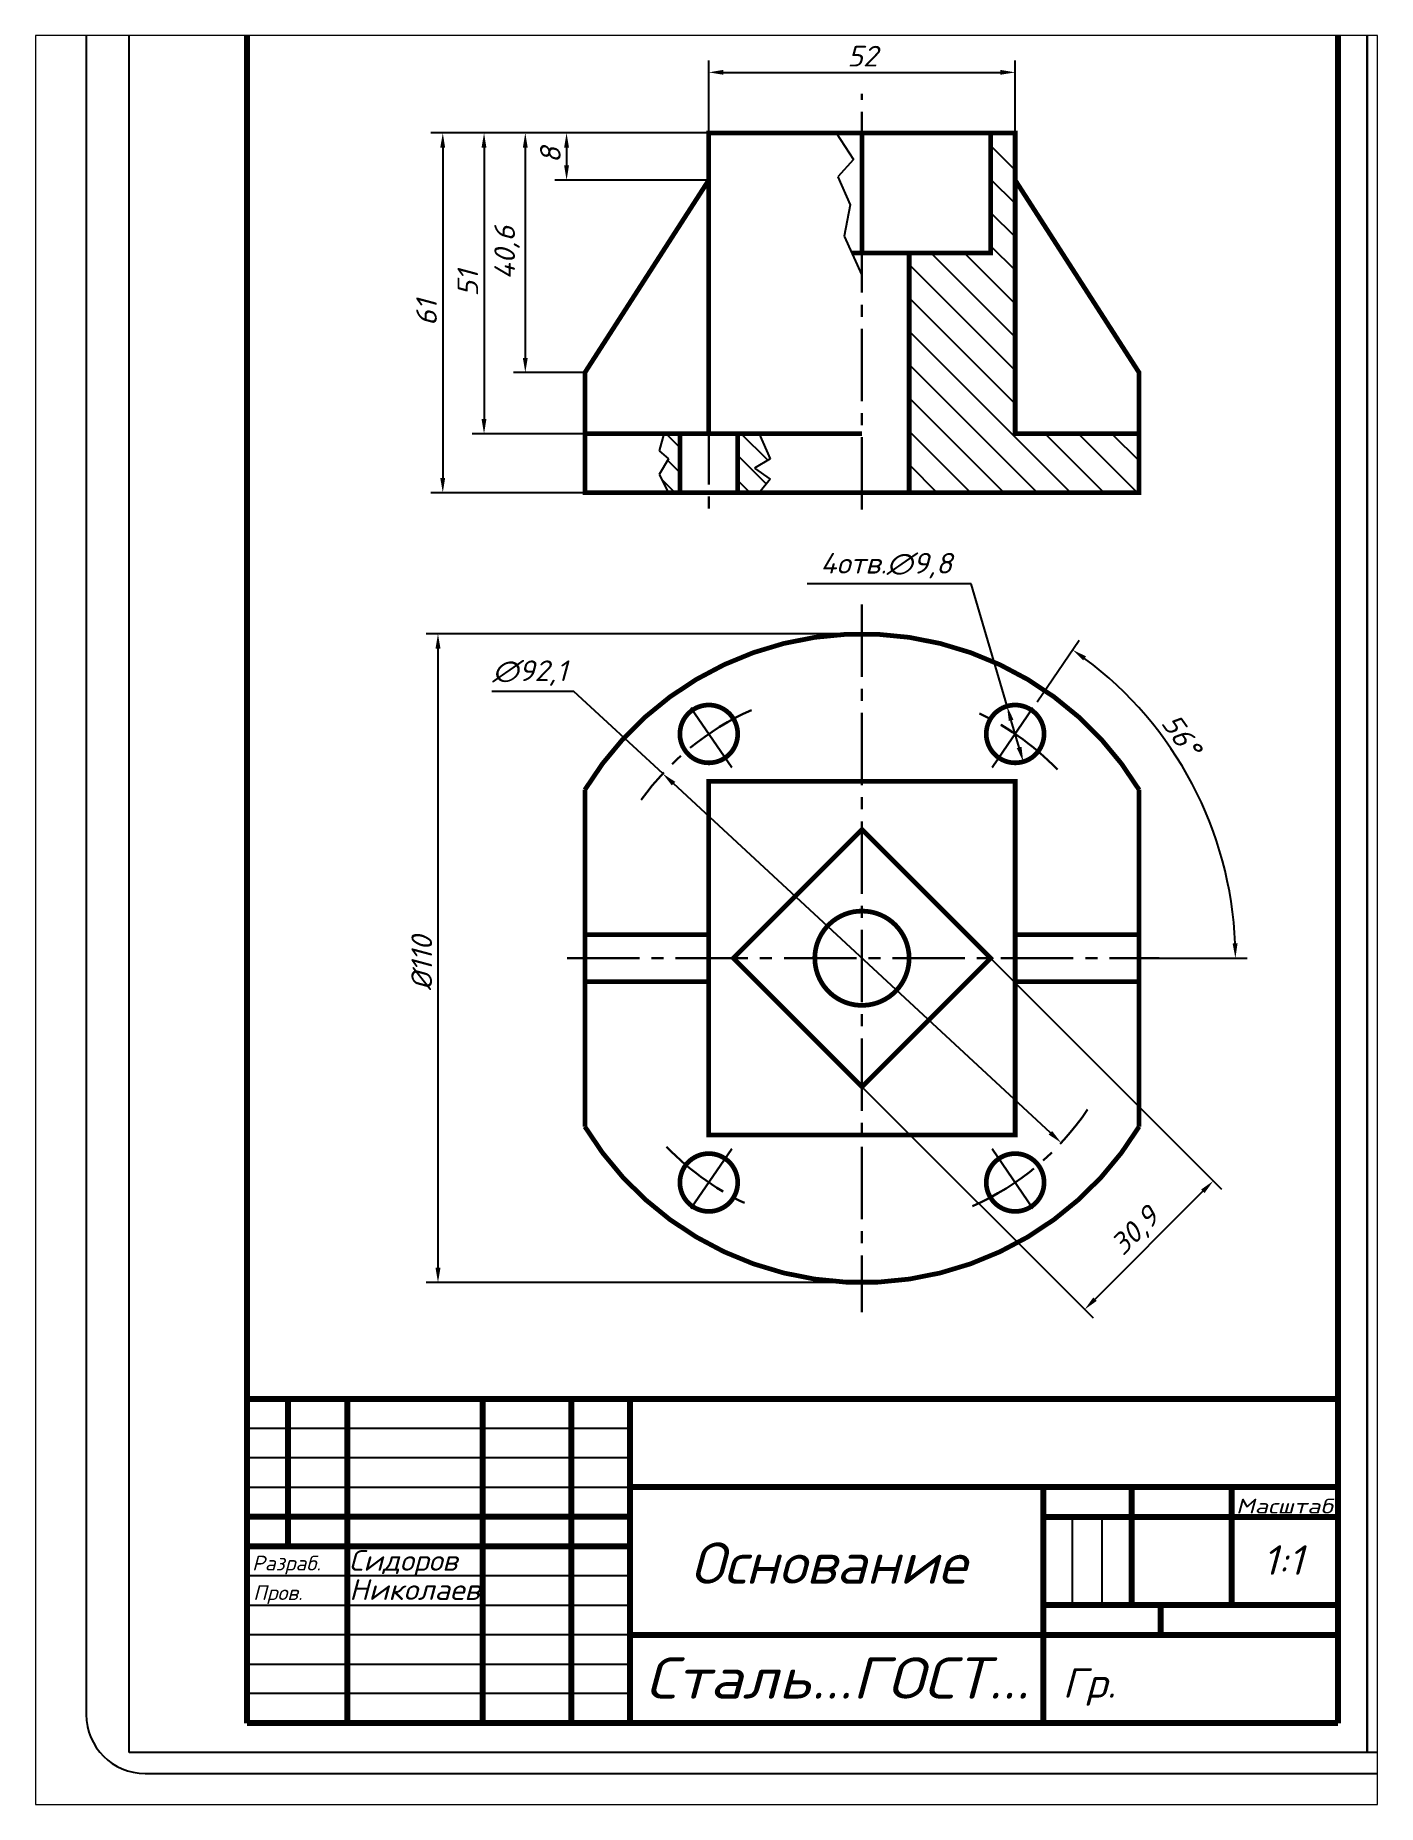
# Paper-space layout 'Layout1' of a CAD drawing. Extents: x -1 to 194, y 1 to 258.
# The model-space entities are those that its viewports show. They can reach past a viewport. Long polylines and large blocks are cut down to what shows.
import ezdxf
from ezdxf.enums import TextEntityAlignment as Align

# ---------------------------------------------------------------- set-up
doc = ezdxf.new("R2010")
doc.units = 0
doc.header["$LTSCALE"] = 12
doc.linetypes.add('CENTER2', pattern=[1.125, 0.75, -0.125, 0.125, -0.125])
doc.layers.get('0').update_dxf_attribs({"linetype": 'CONTINUOUS'})
doc.layers.get('DEFPOINTS').update_dxf_attribs({"linetype": 'CONTINUOUS'})
doc.layers.add('l2', color=6, linetype='CONTINUOUS')
doc.layers.add('ЗАДАЧА', color=4, linetype='CONTINUOUS')
for name, color, linetype, lineweight in [('OSI', 2, 'CENTER2', 30), ('OSN', 1, 'CONTINUOUS', 80), ('ГРАФИКА', 1, 'CONTINUOUS', 80)]:
    doc.layers.add(name, color=color, linetype=linetype, lineweight=lineweight)
doc.styles.add('v', font='simplex.shx', dxfattribs={"oblique": 15})
doc.dimstyles.new('dimen', dxfattribs={"dimtxt": 3.5, "dimasz": 2.5, "dimexe": 2, "dimexo": 0, "dimgap": 1, "dimtad": 1, "dimdec": 1, "dimtxsty": 'v', "dimcen": -2, "dimaunit": 1, "dimadec": 0, "dimazin": 2, "dimtfac": 1, "dimtdec": 1, "dimtmove": 0, "dimatfit": 2, "dimfxl": 1, "dimtolj": 1, "dimtzin": 0, "dimarcsym": 0})
doc.dimstyles.new('dimen$3', dxfattribs={"dimtxt": 3.5, "dimasz": 2.5, "dimexe": 2, "dimexo": 0, "dimgap": 1, "dimtad": 1, "dimtoh": 1, "dimdec": 1, "dimtxsty": 'v', "dimcen": -2, "dimaunit": 1, "dimadec": 0, "dimazin": 2, "dimtfac": 1, "dimtdec": 1, "dimtmove": 0, "dimatfit": 2, "dimfxl": 1, "dimtolj": 1, "dimtzin": 0, "dimarcsym": 0})

# ---------------------------------------------------------------- blocks, each defined once
blk = doc.blocks.new('*D0')
at = {"layer": 'DEFPOINTS', "color": 0, "transparency": 16777216}
for p in [(131.37, 193.52), (59.46, 83.52), (131.37, 83.52)]:
    blk.add_point(p, dxfattribs=at)
at = {"layer": 'ЗАДАЧА', "color": 0, "lineweight": -2, "transparency": 16777216}
for p, q in [((131.37, 193.52), (57.46, 193.52)), ((59.46, 191.02), (59.46, 86.02)), ((131.37, 83.52), (57.46, 83.52))]:
    blk.add_line(p, q, dxfattribs=at)
at = {"layer": 'ЗАДАЧА', "color": 0, "transparency": 16777216}
for points in [[(59.04, 191.02), (59.88, 191.02), (59.46, 193.52)], [(59.04, 86.02), (59.88, 86.02), (59.46, 83.52)]]:
    blk.add_solid(points, dxfattribs=at)
at = {"layer": 'ЗАДАЧА', "color": 0, "transparency": 16777216, "insert": (56.71, 137.67), "char_height": 3.5, "attachment_point": 5, "rotation": 90, "style": 'v'}
blk.add_mtext('\\A1;%%c110', dxfattribs=at)
blk = doc.blocks.new('*D1')
at = {"layer": 'DEFPOINTS', "color": 0, "transparency": 16777216}
for p in [(161.07, 182), (153.45, 170.85), (191.41, 158.67), (81.35, 138.52), (181.78, 138.52)]:
    blk.add_point(p, dxfattribs=at)
at = {"layer": 'ЗАДАЧА', "color": 0, "lineweight": -2, "transparency": 16777216}
for p, q in [((161.07, 182), (168.22, 192.47)), ((181.78, 138.52), (196.7, 138.52))]:
    blk.add_line(p, q, dxfattribs=at)
blk.add_arc((131.37, 138.52), 63.33, 2.2618, 53.402, dxfattribs=at)
at = {"layer": 'ЗАДАЧА', "color": 0, "transparency": 16777216}
for points in [[(168.88, 189.03), (169.37, 189.7), (167.09, 190.82)], [(195.07, 141.03), (194.23, 141.01), (194.7, 138.52)]]:
    blk.add_solid(points, dxfattribs=at)
at = {"layer": 'ЗАДАЧА', "color": 0, "transparency": 16777216, "insert": (185.53, 176.38), "char_height": 3.5, "attachment_point": 5, "rotation": 304.9581, "style": 'v'}
blk.add_mtext('\\A1;56°', dxfattribs=at)
blk = doc.blocks.new('*D3')
at = {"layer": 'DEFPOINTS', "color": 0, "transparency": 16777216}
for p in [(105.38, 278.46), (81.27, 270.46), (105.38, 270.46)]:
    blk.add_point(p, dxfattribs=at)
at = {"layer": 'ЗАДАЧА', "color": 0, "lineweight": -2, "transparency": 16777216}
for p, q in [((105.38, 278.46), (79.27, 278.46)), ((81.27, 275.96), (81.27, 272.96)), ((105.38, 270.46), (79.27, 270.46))]:
    blk.add_line(p, q, dxfattribs=at)
at = {"layer": 'ЗАДАЧА', "color": 0, "transparency": 16777216}
for points in [[(80.85, 275.96), (81.68, 275.96), (81.27, 278.46)], [(80.85, 272.96), (81.68, 272.96), (81.27, 270.46)]]:
    blk.add_solid(points, dxfattribs=at)
at = {"layer": 'ЗАДАЧА', "color": 0, "transparency": 16777216, "insert": (78.52, 274.71), "char_height": 3.5, "attachment_point": 5, "rotation": 90, "style": 'v'}
blk.add_mtext('\\A1;8', dxfattribs=at)
blk = doc.blocks.new('*D4')
at = {"layer": 'DEFPOINTS', "color": 0, "transparency": 16777216}
for p in [(105.38, 278.46), (74.27, 237.82), (84.37, 237.82)]:
    blk.add_point(p, dxfattribs=at)
at = {"layer": 'ЗАДАЧА', "color": 0, "lineweight": -2, "transparency": 16777216}
for p, q in [((105.38, 278.46), (72.27, 278.46)), ((74.27, 275.96), (74.27, 240.32)), ((84.37, 237.82), (72.27, 237.82))]:
    blk.add_line(p, q, dxfattribs=at)
at = {"layer": 'ЗАДАЧА', "color": 0, "transparency": 16777216}
for points in [[(73.85, 275.96), (74.68, 275.96), (74.27, 278.46)], [(73.85, 240.32), (74.68, 240.32), (74.27, 237.82)]]:
    blk.add_solid(points, dxfattribs=at)
at = {"layer": 'ЗАДАЧА', "color": 0, "transparency": 16777216, "insert": (71.18, 258.14), "char_height": 3.5, "attachment_point": 5, "rotation": 90, "style": 'v'}
blk.add_mtext('\\A1;40,6', dxfattribs=at)
blk = doc.blocks.new('*D5')
at = {"layer": 'DEFPOINTS', "color": 0, "transparency": 16777216}
for p in [(105.38, 278.46), (67.27, 227.46), (84.37, 227.46)]:
    blk.add_point(p, dxfattribs=at)
at = {"layer": 'ЗАДАЧА', "color": 0, "lineweight": -2, "transparency": 16777216}
for p, q in [((105.38, 278.46), (65.27, 278.46)), ((67.27, 275.96), (67.27, 229.96)), ((84.37, 227.46), (65.27, 227.46))]:
    blk.add_line(p, q, dxfattribs=at)
at = {"layer": 'ЗАДАЧА', "color": 0, "transparency": 16777216}
for points in [[(66.85, 275.96), (67.68, 275.96), (67.27, 278.46)], [(66.85, 229.96), (67.68, 229.96), (67.27, 227.46)]]:
    blk.add_solid(points, dxfattribs=at)
at = {"layer": 'ЗАДАЧА', "color": 0, "transparency": 16777216, "insert": (64.52, 252.96), "char_height": 3.5, "attachment_point": 5, "rotation": 90, "style": 'v'}
blk.add_mtext('\\A1;51', dxfattribs=at)
blk = doc.blocks.new('*D6')
at = {"layer": 'DEFPOINTS', "color": 0, "transparency": 16777216}
for p in [(105.38, 278.46), (60.27, 217.46), (84.37, 217.46)]:
    blk.add_point(p, dxfattribs=at)
at = {"layer": 'ЗАДАЧА', "color": 0, "lineweight": -2, "transparency": 16777216}
for p, q in [((105.38, 278.46), (58.27, 278.46)), ((60.27, 275.96), (60.27, 219.96)), ((84.37, 217.46), (58.27, 217.46))]:
    blk.add_line(p, q, dxfattribs=at)
at = {"layer": 'ЗАДАЧА', "color": 0, "transparency": 16777216}
for points in [[(59.85, 275.96), (60.68, 275.96), (60.27, 278.46)], [(59.85, 219.96), (60.68, 219.96), (60.27, 217.46)]]:
    blk.add_solid(points, dxfattribs=at)
at = {"layer": 'ЗАДАЧА', "color": 0, "transparency": 16777216, "insert": (57.52, 247.96), "char_height": 3.5, "attachment_point": 5, "rotation": 90, "style": 'v'}
blk.add_mtext('\\A1;61', dxfattribs=at)
blk = doc.blocks.new('*D7')
at = {"layer": 'DEFPOINTS', "color": 0, "transparency": 16777216}
for p in [(155.97, 181.25), (158.72, 171.85)]:
    blk.add_point(p, dxfattribs=at)
at = {"layer": 'ЗАДАЧА', "color": 0, "lineweight": -2, "transparency": 16777216}
for p, q in [((149.9, 202.01), (122.07, 202.01)), ((155.97, 181.25), (149.9, 202.01)), ((158.02, 174.25), (156.67, 178.85))]:
    blk.add_line(p, q, dxfattribs=at)
at = {"layer": 'ЗАДАЧА', "color": 0, "transparency": 16777216}
for points in [[(157.07, 178.97), (156.27, 178.74), (155.97, 181.25)], [(158.42, 174.37), (157.62, 174.14), (158.72, 171.85)]]:
    blk.add_solid(points, dxfattribs=at)
at = {"layer": 'ЗАДАЧА', "color": 0, "transparency": 16777216, "insert": (135.49, 205.09), "char_height": 3.5, "attachment_point": 5, "style": 'v'}
blk.add_mtext('\\A1;4отв.∅9,8', dxfattribs=at)
blk = doc.blocks.new('*D8')
at = {"layer": 'DEFPOINTS', "color": 0, "transparency": 16777216}
for p in [(157.35, 288.74), (105.38, 278.46), (157.35, 278.46)]:
    blk.add_point(p, dxfattribs=at)
at = {"layer": 'ЗАДАЧА', "color": 0, "lineweight": -2, "transparency": 16777216}
for p, q in [((105.38, 278.46), (105.38, 290.74)), ((107.88, 288.74), (154.85, 288.74)), ((157.35, 278.46), (157.35, 290.74))]:
    blk.add_line(p, q, dxfattribs=at)
at = {"layer": 'ЗАДАЧА', "color": 0, "transparency": 16777216}
for points in [[(107.88, 289.16), (107.88, 288.33), (105.38, 288.74)], [(154.85, 289.16), (154.85, 288.33), (157.35, 288.74)]]:
    blk.add_solid(points, dxfattribs=at)
at = {"layer": 'ЗАДАЧА', "color": 0, "transparency": 16777216, "insert": (131.45, 291.49), "char_height": 3.5, "attachment_point": 5, "style": 'v'}
blk.add_mtext('\\A1;52', dxfattribs=at)
blk = doc.blocks.new('*D9')
at = {"layer": 'DEFPOINTS', "color": 0, "transparency": 16777216}
for p in [(97.57, 169.82), (165.16, 107.22)]:
    blk.add_point(p, dxfattribs=at)
at = {"layer": 'ЗАДАЧА', "color": 0, "lineweight": -2, "transparency": 16777216}
for p, q in [((82.5, 183.77), (68.57, 183.77)), ((97.57, 169.82), (82.5, 183.77)), ((163.32, 108.92), (99.41, 168.12))]:
    blk.add_line(p, q, dxfattribs=at)
at = {"layer": 'ЗАДАЧА', "color": 0, "transparency": 16777216}
for points in [[(99.69, 168.43), (99.12, 167.81), (97.57, 169.82)], [(163.61, 109.22), (163.04, 108.61), (165.16, 107.22)]]:
    blk.add_solid(points, dxfattribs=at)
at = {"layer": 'ЗАДАЧА', "color": 0, "transparency": 16777216, "insert": (75.04, 186.86), "char_height": 3.5, "attachment_point": 5, "style": 'v'}
blk.add_mtext('\\A1;∅92,1', dxfattribs=at)
blk = doc.blocks.new('4т')
at = {"layer": 'l2', "style": 'v', "oblique": 15}
blk.add_text('Основание', height=7, dxfattribs=at).set_placement((125.65, 32.44), align=Align.CENTER)
blk.add_text('1:1', height=5, dxfattribs=at).set_placement((202.79, 36.46), align=Align.MIDDLE)
at = {"layer": 'l2', "style": 'v', "oblique": 15, "width": 0.849252}
blk.add_text('Сталь...ГОСТ...', height=7, dxfattribs=at).set_placement((94.65, 12.96), (159.76, 12.96), align=Align.FIT)
at = {"layer": 'l2', "style": 'v', "oblique": 15}
blk.add_text('Гр.', height=5, dxfattribs=at).set_placement((165.37, 13.12))
blk = doc.blocks.new('*D11')
at = {"layer": 'DEFPOINTS', "color": 0, "transparency": 16777216}
for p in [(153.18, 138.52), (131.37, 116.7), (190.95, 100.75)]:
    blk.add_point(p, dxfattribs=at)
at = {"layer": 'ЗАДАЧА', "color": 0, "lineweight": -2, "transparency": 16777216}
for p, q in [((153.18, 138.52), (192.36, 99.34)), ((131.37, 116.7), (170.55, 77.52)), ((170.9, 80.71), (189.18, 98.99))]:
    blk.add_line(p, q, dxfattribs=at)
at = {"layer": 'ЗАДАЧА', "color": 0, "transparency": 16777216}
for points in [[(188.88, 99.28), (189.47, 98.69), (190.95, 100.75)], [(170.6, 81), (171.19, 80.41), (169.13, 78.94)]]:
    blk.add_solid(points, dxfattribs=at)
at = {"layer": 'ЗАДАЧА', "color": 0, "transparency": 16777216, "insert": (177.86, 92.03), "char_height": 3.5, "attachment_point": 5, "rotation": 45, "style": 'v'}
blk.add_mtext('\\A1;30,9', dxfattribs=at)

msp = doc.modelspace()

# ---------------------------------------------------------------- hatches: boundary and pattern name
at = {"layer": 'l2'}
h = msp.add_hatch(dxfattribs=at)
h.set_pattern_fill('_USER', color=256, scale=4, angle=135, style=0, pattern_type=0)
h.set_pattern_definition([(135, (7.0716, 3.8048), (-2.828427, -2.828427), [])])
h.paths.add_polyline_path([(157.35, 270.46), (157.35, 278.46), (153.18, 278.46), (153.18, 258.1), (139.37, 258.1), (139.37, 217.46), (178.37, 217.46), (178.37, 227.46), (157.35, 227.46)])
h = msp.add_hatch(dxfattribs=at)
h.set_pattern_fill('_USER', color=256, scale=3, angle=135, style=0, pattern_type=0)
h.set_pattern_definition([(135, (20.2803, 33.7893), (-2.12132, -2.12132), [])])
h.paths.add_polyline_path([(100.49, 227.46), (97.76, 227.46), (96.96, 224.54), (98.55, 223.21), (96.96, 220.56), (98.55, 217.46), (100.49, 217.46)])
h.paths.add_polyline_path([(113.95, 227.46), (110.28, 227.46), (110.28, 217.46), (113.95, 217.46), (115.8, 219.77), (113.15, 221.62), (115.8, 223.21)])

# ---------------------------------------------------------------- linework, layer by layer
msp.add_line((217.07, 3.8), (217.07, 300.8))
for p, q in [((7.07, 3.8), (7.07, 300.8)), ((217.07, 300.8), (217.07, 3.8)), ((127.01, 278.46), (129.93, 273.97)), ((129.93, 273.97), (127.27, 271.05)), ((127.27, 271.05), (129.39, 266.27)), ((129.39, 266.27), (128.33, 260.97)), ((128.33, 260.97), (131.37, 254.33)), ((97.76, 227.46), (96.96, 224.54)), ((113.95, 227.46), (115.8, 223.21)), ((96.96, 224.54), (98.55, 223.21)), ((98.55, 223.21), (96.96, 220.56)), ((115.8, 223.21), (113.15, 221.62)), ((96.96, 220.56), (98.55, 217.46)), ((113.15, 221.62), (115.8, 219.77)), ((115.8, 219.77), (113.95, 217.46)), ((27.07, 58.8), (92.07, 58.8)), ((92.07, 53.8), (27.07, 53.8)), ((27.07, 48.8), (92.07, 48.8)), ((167.07, 28.8), (167.07, 43.8)), ((172.07, 43.8), (172.07, 28.8)), ((92.07, 33.8), (27.07, 33.8)), ((27.07, 28.8), (92.07, 28.8)), ((92.07, 23.8), (27.07, 23.8)), ((27.07, 18.8), (92.07, 18.8)), ((92.07, 13.8), (27.07, 13.8)), ((217.07, 3.8), (7.07, 3.8)), ((427.07, 3.8), (217.07, 3.8))]:
    msp.add_line(p, q, dxfattribs=at)
at = {"layer": 'OSI'}
for p, q in [((131.37, 214.59), (131.37, 285.07)), ((105.38, 231.11), (105.38, 214.13)), ((131.37, 198.52), (131.37, 78.52)), ((109.28, 170.85), (101.66, 182)), ((153.45, 170.85), (161.07, 182)), ((81.35, 138.52), (181.78, 138.52)), ((109.28, 106.19), (101.66, 95.04)), ((153.45, 106.19), (161.07, 95.04))]:
    msp.add_line(p, q, dxfattribs=at)
for start, end in [(114.0121, 144.3476), (43.9843, 65.9879), (294.0121, 326.127), (223.9843, 245.9879)]:
    msp.add_arc((131.37, 138.52), 46.06, start, end, dxfattribs=at)
at = {"layer": 'OSN'}
for p, q in [((27.07, 8.8), (27.07, 295.8)), ((27.07, 295.8), (212.07, 295.8)), ((212.07, 295.8), (212.07, 8.8)), ((27.07, 63.8), (212.07, 63.8)), ((34.07, 38.8), (34.07, 63.8)), ((44.07, 63.8), (44.07, 8.8)), ((67.07, 8.8), (67.07, 63.8)), ((82.07, 63.8), (82.07, 8.8)), ((92.07, 8.8), (92.07, 63.8)), ((212.07, 48.8), (92.07, 48.8)), ((162.07, 48.8), (162.07, 8.8)), ((177.07, 48.8), (177.07, 28.8)), ((194.07, 28.8), (194.07, 48.8)), ((92.07, 43.8), (27.07, 43.8)), ((162.07, 43.8), (212.07, 43.8)), ((27.07, 38.8), (92.07, 38.8)), ((212.07, 28.8), (162.07, 28.8)), ((182.07, 23.8), (182.07, 28.8)), ((92.07, 23.8), (212.07, 23.8)), ((212.07, 8.8), (27.07, 8.8))]:
    msp.add_line(p, q, dxfattribs=at)
at = {"layer": 'OSN', "ltscale": 12, "const_width": 0.8}
msp.add_lwpolyline([(131.37, 217.46), (84.37, 217.46), (84.37, 237.82), (105.38, 270.46), (105.38, 278.46), (157.35, 278.46), (157.35, 270.46), (178.37, 237.82), (178.37, 217.46)], close=True, dxfattribs=at)
at = {"layer": 'OSN', "const_width": 0.8}
for points in [[(153.18, 278.46), (153.18, 258.1), (129.64, 258.1)], [(131.37, 278.46), (131.37, 258.1)], [(105.38, 270.46), (105.38, 227.46)], [(139.37, 258.1), (139.37, 217.46)], [(84.37, 217.46), (84.37, 227.46), (131.37, 227.46)], [(100.49, 227.46), (100.49, 217.46)], [(110.28, 227.46), (110.28, 217.46)], [(84.37, 167.08), (84.37, 109.95)], [(178.37, 167.08), (178.37, 109.95)], [(98.37, 142.52), (84.37, 142.52)], [(105.38, 142.52), (98.37, 142.52)], [(157.35, 142.52), (164.37, 142.52)], [(164.37, 142.52), (178.37, 142.52)], [(98.37, 134.52), (84.37, 134.52)], [(105.38, 134.52), (98.37, 134.52)], [(157.35, 134.52), (164.37, 134.52)], [(164.37, 134.52), (178.37, 134.52)]]:
    msp.add_lwpolyline(points, dxfattribs=at)
at = {"layer": 'OSN', "ltscale": 12, "const_width": 0.8}
msp.add_lwpolyline([(157.35, 270.46), (157.35, 227.46), (178.37, 227.46)], dxfattribs=at)
at = {"layer": 'OSN', "const_width": 0.8}
for points in [[(84.37, 167.08, -0.562432), (178.37, 167.08, -1)], [(127.96, 131.28, 2.614348), (123.8, 141.11, 2.614348)], [(123.8, 141.11, 0.382505), (127.96, 131.28, -0.634682)], [(178.37, 109.95, -0.562432), (84.37, 109.95, -1)]]:
    msp.add_lwpolyline(points, format="xyb", dxfattribs=at)
for points in [[(102.91, 180.78, 6.314216), (105.87, 181.43, 0.158373)], [(154.87, 180.78, 6.314216), (157.83, 181.43, 0.158373)], [(102.91, 104.71, 6.314216), (105.87, 105.36, 0.158373)], [(154.87, 104.71, 6.314216), (157.83, 105.36, 0.158373)]]:
    msp.add_lwpolyline(points, format="xyb", close=True, dxfattribs=at)
for points in [[(105.38, 168.52), (105.38, 108.52), (157.35, 108.52), (157.35, 168.52)], [(131.37, 160.33), (109.55, 138.52), (131.37, 116.7), (153.18, 138.52)]]:
    msp.add_lwpolyline(points, close=True, dxfattribs=at)
at = {"layer": 'ЗАДАЧА'}
for p, q in [((-0.2, 362.28), (-0.2, 10.26)), ((9.8, 0.26), (421.66, 0.26))]:
    msp.add_line(p, q, dxfattribs=at)
msp.add_arc((9.8, 10.26), 10, 180, 270, dxfattribs=at)

# ---------------------------------------------------------------- block references
at = {"layer": 'OSN'}
msp.add_blockref('4т', (0, 0), dxfattribs=at)

# ---------------------------------------------------------------- texts
at = {"layer": 'l2', "style": 'v', "oblique": 15}
for s, height, width, p, p2 in [('Масштаб', 2.5, 0.895445, (194.81, 44.36), (211.22, 44.36)), ('Николаев', 3.5, 0.885478, (44.4, 29.7), (66.54, 29.7))]:
    msp.add_text(s, height=height, dxfattribs=dict(at, width=width)).set_placement(p, p2, align=Align.FIT)
for s, height, p in [('Разраб.', 2.5, (27.93, 34.69)), ('Сидоров ', 3.5, (44.36, 34.64)), ('Пров.', 2.5, (28.11, 29.68))]:
    msp.add_text(s, height=height, dxfattribs=at).set_placement(p)

# ---------------------------------------------------------------- dimensions: what is measured, and where the dimension line sits
at = {"layer": 'ЗАДАЧА'}
dim = msp.add_linear_dim(base=(157.35, 288.74), p1=(105.38, 278.46), p2=(157.35, 278.46), dimstyle='dimen', dxfattribs=at)
dim.commit()
dim.dimension.update_dxf_attribs({"geometry": '*D8', "text_midpoint": (131.45, 288.74), "dimtype": 160})
for base, p2, picture, middle in [((60.27, 217.46), (84.37, 217.46), '*D6', (57.52, 247.96)), ((67.27, 227.46), (84.37, 227.46), '*D5', (64.52, 252.96)), ((74.27, 237.82), (84.37, 237.82), '*D4', (71.18, 258.14))]:
    dim = msp.add_linear_dim(base=base, p1=(105.38, 278.46), p2=p2, angle=90, dimstyle='dimen', dxfattribs=at)
    dim.commit()
    dim.dimension.update_dxf_attribs({"geometry": picture, "text_midpoint": middle})
dim = msp.add_linear_dim(base=(81.27, 270.46), p1=(105.38, 278.46), p2=(105.38, 270.46), angle=90, dimstyle='dimen', dxfattribs=at)
dim.commit()
dim.dimension.update_dxf_attribs({"geometry": '*D3', "text_midpoint": (81.27, 274.71), "dimtype": 160})
dim = msp.add_diameter_dim_2p(p1=(158.72, 171.85), p2=(155.97, 181.25), text='4отв.<>', dimstyle='dimen$3', dxfattribs=at)
dim.commit()
dim.dimension.update_dxf_attribs({"geometry": '*D7', "text_midpoint": (135.49, 202.01), "dimtype": 163})
dim = msp.add_linear_dim(base=(59.46, 83.52), p1=(131.37, 193.52), p2=(131.37, 83.52), angle=90, text='%%c110', dimstyle='dimen', dxfattribs=at)
dim.commit()
dim.dimension.update_dxf_attribs({"geometry": '*D0', "text_midpoint": (59.46, 137.67), "dimtype": 160})
dim = msp.add_angular_dim_2l(base=(191.41, 158.67), line1=((153.45, 170.85), (161.07, 182)), line2=((81.35, 138.52), (181.78, 138.52)), dimstyle='dimen', dxfattribs=at)
dim.commit()
dim.dimension.update_dxf_attribs({"geometry": '*D1', "text_midpoint": (183.27, 174.81), "dimtype": 162})
dim = msp.add_diameter_dim_2p(p1=(165.16, 107.22), p2=(97.57, 169.82), dimstyle='dimen$3', dxfattribs=at)
dim.commit()
dim.dimension.update_dxf_attribs({"geometry": '*D9', "text_midpoint": (75.04, 183.77), "dimtype": 163})
dim = msp.add_aligned_dim(p1=(131.37, 116.7), p2=(153.18, 138.52), distance=-53.41, dimstyle='dimen', dxfattribs=at)
dim.commit()
dim.dimension.update_dxf_attribs({"geometry": '*D11', "text_midpoint": (177.86, 92.03)})

psp = doc.layouts.get("Layout1")

# ---------------------------------------------------------------- viewports
at = {"layer": 'ГРАФИКА'}
psp.add_viewport(center=(96.68, 129.11), size=(195, 257), view_center_point=(105, 145), view_height=300.024, dxfattribs=at)

doc.saveas('drawing.dxf')
